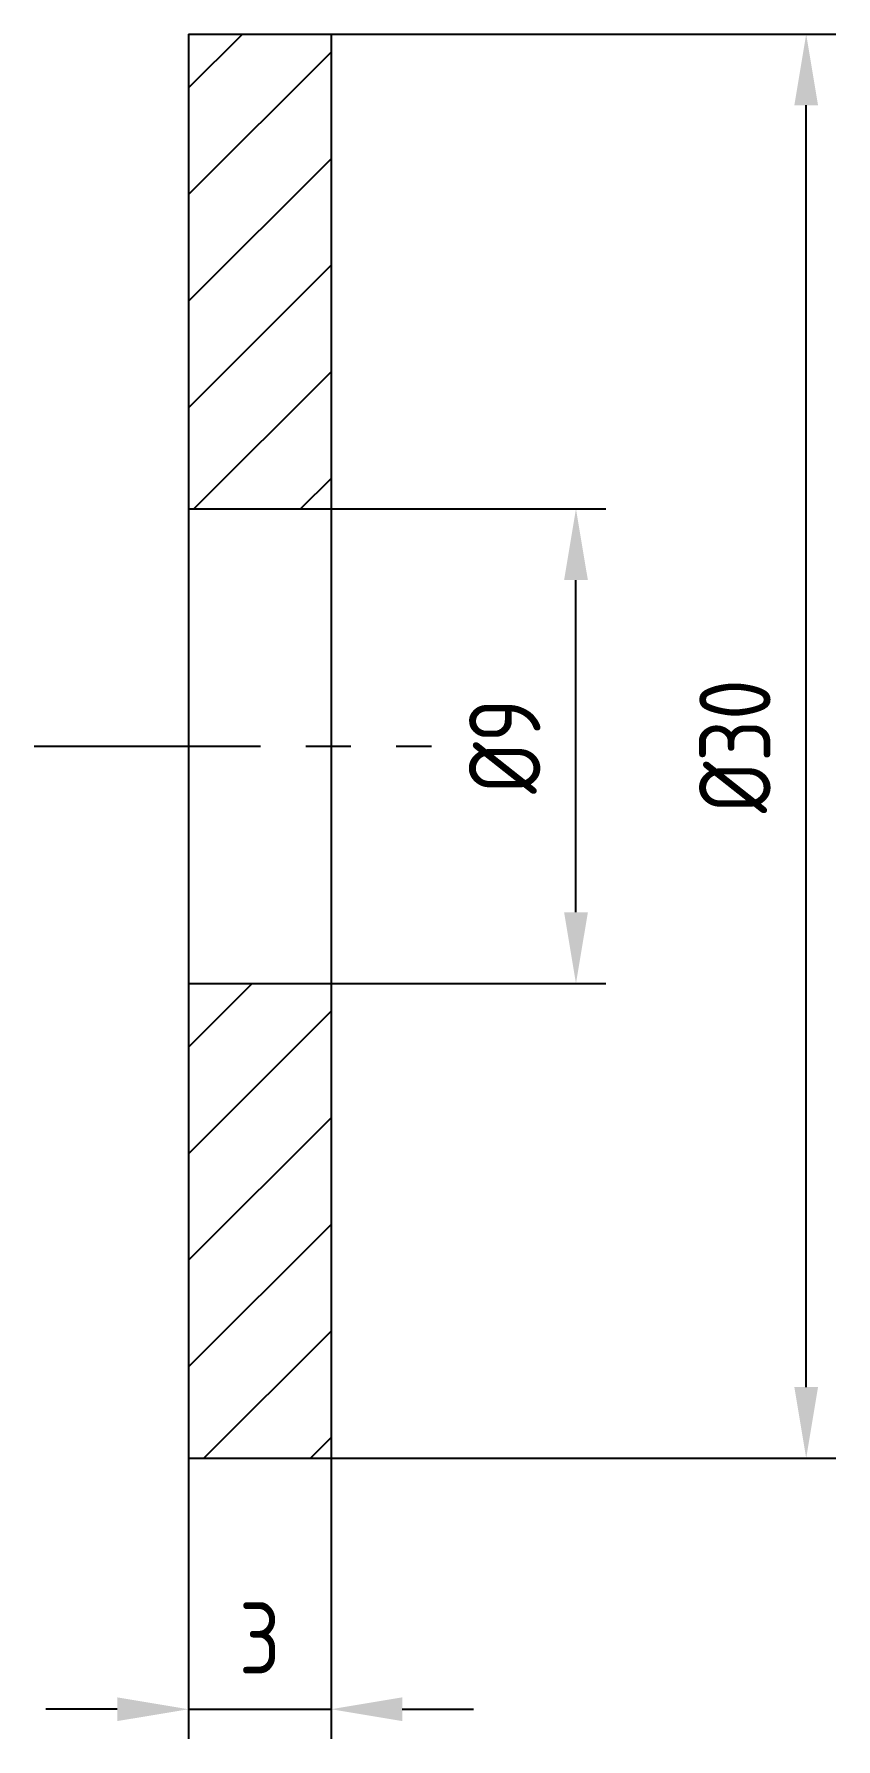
# Model space of a CAD drawing. Header units: millimetres. Extents: x 266 to 282.9, y 76.5 to 112.5.
import ezdxf

# ---------------------------------------------------------------- set-up
doc = ezdxf.new("R2010")
doc.units = ezdxf.units.MM
doc.header["$LTSCALE"] = 0.15
doc.linetypes.add('CENTER', pattern=[50.8, 31.75, -6.35, 6.35, -6.35])
for name, color, linetype in [('Cen', 5, 'CENTER'), ('Cont', 6, 'Continuous'), ('Dim', 7, 'Continuous'), ('Hatch', 2, 'Continuous')]:
    doc.layers.add(name, color=color, linetype=linetype)
doc.styles.add('Style1', font='romans.shx', dxfattribs={"width": 0.8})
doc.dimstyles.new('LIN2_1', dxfattribs={"dimscale": 0.5, "dimtxt": 3, "dimasz": 3, "dimexe": 1.25, "dimexo": 0, "dimgap": 1.5, "dimtad": 1, "dimdec": 1, "dimtxsty": 'Style1', "dimcen": 2.5, "dimclrt": 3, "dimadec": 0, "dimazin": 0, "dimtfac": 1, "dimtdec": 1, "dimtmove": 0, "dimatfit": 3, "dimfxl": 1, "dimarcsym": 0})

# ---------------------------------------------------------------- blocks, each defined once
blk = doc.blocks.new('*D1')
at = {"layer": 'Dim', "color": 0, "lineweight": -2, "transparency": 16777216}
for p, q in [((272.282, 112.452), (282.907, 112.452)), ((282.282, 83.952), (282.282, 110.952)), ((272.282, 82.452), (282.907, 82.452))]:
    blk.add_line(p, q, dxfattribs=at)
at = {"layer": 'Dim', "color": 0, "transparency": 16777216}
for points in [[(282.032, 110.952), (282.532, 110.952), (282.282, 112.452)], [(282.032, 83.952), (282.532, 83.952), (282.282, 82.452)]]:
    blk.add_solid(points, dxfattribs=at)
at = {"layer": 'Dim', "color": 3, "transparency": 16777216, "insert": (280.782, 97.452), "char_height": 1.5, "attachment_point": 5, "rotation": 90, "style": 'Style1'}
blk.add_mtext('%%c30', dxfattribs=at)
blk = doc.blocks.new('*D2')
at = {"layer": 'Dim', "color": 0, "lineweight": -2, "transparency": 16777216}
for p, q in [((269.282, 82.452), (269.282, 76.54)), ((272.282, 82.452), (272.282, 76.54)), ((267.782, 77.165), (266.282, 77.165)), ((269.282, 77.165), (272.282, 77.165)), ((273.782, 77.165), (275.282, 77.165))]:
    blk.add_line(p, q, dxfattribs=at)
at = {"layer": 'Dim', "color": 0, "transparency": 16777216}
for points in [[(267.782, 77.415), (267.782, 76.915), (269.282, 77.165)], [(273.782, 77.415), (273.782, 76.915), (272.282, 77.165)]]:
    blk.add_solid(points, dxfattribs=at)
at = {"layer": 'Dim', "color": 3, "transparency": 16777216, "insert": (270.782, 78.665), "char_height": 1.5, "attachment_point": 5, "style": 'Style1'}
blk.add_mtext('3', dxfattribs=at)
blk = doc.blocks.new('*D3')
at = {"layer": 'Dim', "color": 0, "lineweight": -2, "transparency": 16777216}
for p, q in [((272.282, 102.452), (278.062, 102.452)), ((277.437, 93.952), (277.437, 100.952)), ((272.282, 92.452), (278.062, 92.452))]:
    blk.add_line(p, q, dxfattribs=at)
at = {"layer": 'Dim', "color": 0, "transparency": 16777216}
for points in [[(277.187, 100.952), (277.687, 100.952), (277.437, 102.452)], [(277.187, 93.952), (277.687, 93.952), (277.437, 92.452)]]:
    blk.add_solid(points, dxfattribs=at)
at = {"layer": 'Dim', "color": 3, "transparency": 16777216, "insert": (275.937, 97.452), "char_height": 1.5, "attachment_point": 5, "rotation": 90, "style": 'Style1'}
blk.add_mtext('%%c9', dxfattribs=at)

msp = doc.modelspace()

# ---------------------------------------------------------------- hatches: boundary and pattern name
at = {"layer": 'Hatch'}
h = msp.add_hatch(dxfattribs=at)
h.set_pattern_fill('ANSI31', color=256, scale=0.5, style=0)
h.set_pattern_definition([(45, (209.575, -199.8363), (-1.122532, 1.122532), [])])
h.paths.add_polyline_path([(272.282, 112.452), (269.282, 112.452), (269.282, 102.452), (272.282, 102.452)])
h.paths.add_polyline_path([(272.282, 92.452), (269.282, 92.452), (269.282, 82.452), (272.282, 82.452)])

# ---------------------------------------------------------------- linework, layer by layer
at = {"layer": 'Cen'}
msp.add_line((266.033, 97.452), (274.395, 97.452), dxfattribs=at)
at = {"layer": 'Cont'}
for p, q in [((269.282, 112.452), (269.282, 82.452)), ((269.282, 112.452), (272.282, 112.452)), ((272.282, 112.452), (272.282, 82.452)), ((269.282, 102.452), (272.282, 102.452)), ((269.282, 92.452), (272.282, 92.452)), ((269.282, 82.452), (272.282, 82.452))]:
    msp.add_line(p, q, dxfattribs=at)

# ---------------------------------------------------------------- dimensions: what is measured, and where the dimension line sits
at = {"layer": 'Dim'}
for base, p1, p2, text, picture, middle in [((282.282, 112.452), (272.282, 82.452), (272.282, 112.452), '%%c<>', '*D1', (280.782, 97.452)), ((277.437, 102.452), (272.282, 92.452), (272.282, 102.452), '%%c9', '*D3', (275.937, 97.452))]:
    dim = msp.add_linear_dim(base=base, p1=p1, p2=p2, angle=90, text=text, dimstyle='LIN2_1', dxfattribs=at)
    dim.commit()
    dim.dimension.update_dxf_attribs({"geometry": picture, "text_midpoint": middle})
dim = msp.add_linear_dim(base=(272.282, 77.165), p1=(269.282, 82.452), p2=(272.282, 82.452), dimstyle='LIN2_1', dxfattribs=at)
dim.commit()
dim.dimension.update_dxf_attribs({"geometry": '*D2', "text_midpoint": (270.782, 78.665)})

doc.saveas('drawing.dxf')
